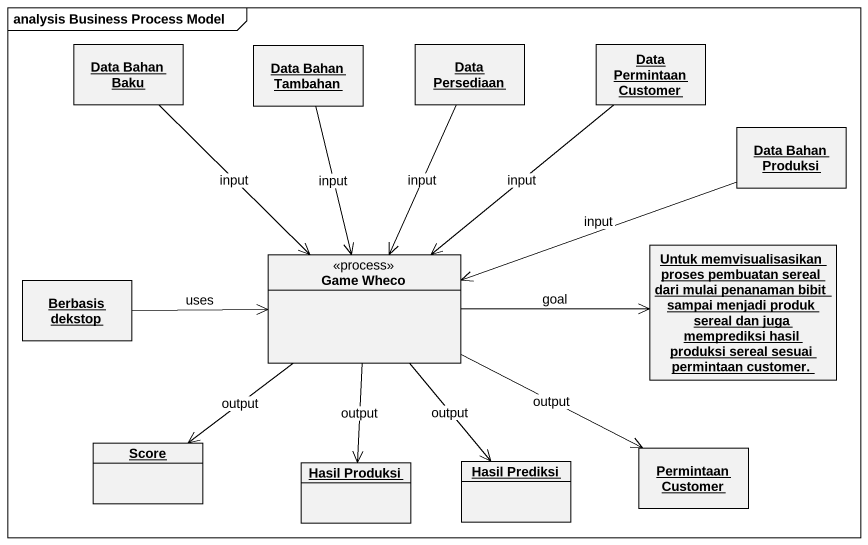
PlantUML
@startuml
mainframe analysis Business Process Model
hide circle
hide empty members
object "Data Bahan Baku" as Data_Bahan_Baku
object "Data Bahan Tambahan" as Data_Bahan_Tambahan
object "Data Persediaan" as Data_Persediaan
object "Data Permintaan Customer" as Data_Permintaan_Customer
object "Data Bahan Produksi" as Data_Bahan_Produksi
class "Game Wheco" as Game_Wheco <<process>>
object "Untuk memvisualisasikan proses pembuatan sereal dari mulai penanaman bibit sampai menjadi produk sereal dan juga memprediksi hasil produksi sereal sesuai permintaan customer." as Untuk_memvisualisasikan
object "Berbasis dekstop" as Berbasis_dekstop
object Score
object "Hasil Produksi" as Hasil_Produksi
object "Hasil Prediksi" as Hasil_Prediksi
object "Permintaan Customer" as Permintaan_Customer
Data_Bahan_Baku --> Game_Wheco : input
Data_Bahan_Tambahan --> Game_Wheco : input
Data_Persediaan --> Game_Wheco : input
Data_Permintaan_Customer --> Game_Wheco : input
Data_Bahan_Produksi -left-> Game_Wheco : input
Game_Wheco -right-> Untuk_memvisualisasikan : goal
Game_Wheco --> Score : output
Game_Wheco --> Hasil_Produksi : output
Game_Wheco --> Hasil_Prediksi : output
Game_Wheco -right-> Permintaan_Customer : output
Berbasis_dekstop -right-> Game_Wheco : uses
@enduml
